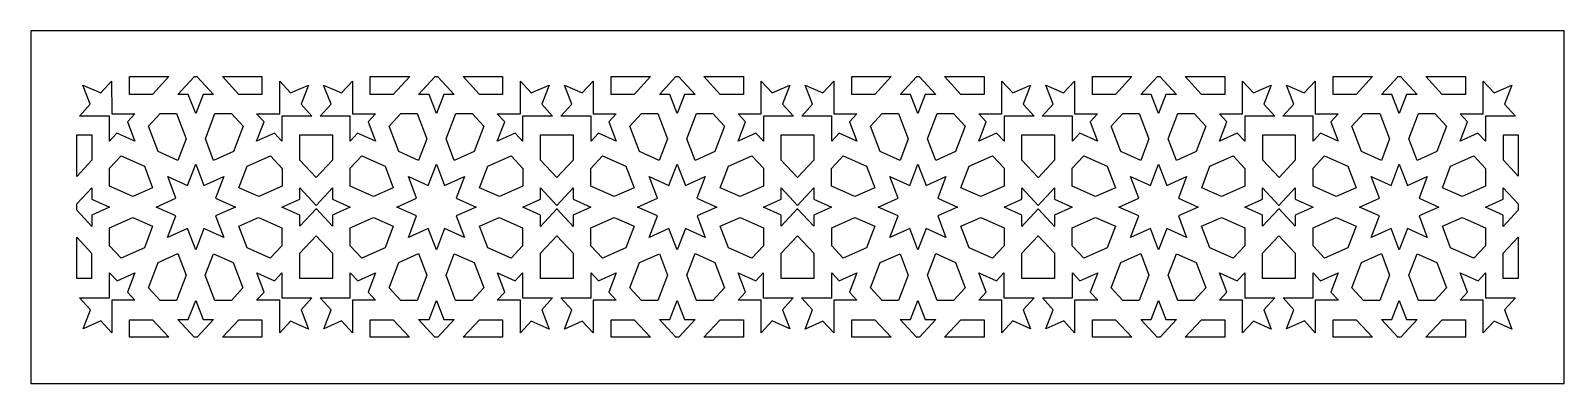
# Model space of a CAD drawing. Extents: x -250 to 250, y -58 to 58.
import ezdxf

# ---------------------------------------------------------------- set-up
doc = ezdxf.new("R2010")
doc.units = 0
doc.header["$MEASUREMENT"] = 0
doc.layers.add('LAYER_1', color=18, linetype='CONTINUOUS')

msp = doc.modelspace()

# ---------------------------------------------------------------- linework, layer by layer
at = {"layer": 'LAYER_1'}
for points in [[(-250, -57.5), (250, -57.5), (250, 57.5), (-250, 57.5)], [(-223.59, 30.4), (-216.07, 30.41), (-218.48, 27.8), (-216.08, 21.51), (-221.88, 24.12), (-224.29, 21.51), (-224.29, 29.65), (-234.11, 29.64), (-230.55, 33.49), (-232.95, 39.78), (-227.15, 37.18), (-223.6, 41.02)], [(-210.23, 36.73), (-217.78, 36.73), (-217.78, 42.5), (-204.91, 42.5)], [(-195.7, 42.49), (-190.38, 36.73), (-193.79, 36.73), (-196.2, 30.45), (-198.6, 36.73), (-202.01, 36.73), (-196.69, 42.48), (-196.71, 42.5), (-195.69, 42.5)], [(-174.62, 36.73), (-182.16, 36.73), (-187.49, 42.5), (-174.62, 42.5)], [(-165.26, 37.18), (-159.46, 39.78), (-161.86, 33.5), (-158.31, 29.65), (-168.12, 29.65), (-168.11, 21.5), (-170.52, 24.11), (-176.33, 21.51), (-173.92, 27.79), (-176.33, 30.4), (-168.81, 30.4), (-168.82, 41.03)], [(-145.12, 30.4), (-137.6, 30.41), (-140.01, 27.8), (-137.61, 21.51), (-143.41, 24.12), (-145.83, 21.51), (-145.82, 29.65), (-155.64, 29.64), (-152.08, 33.49), (-154.49, 39.78), (-148.68, 37.18), (-145.13, 41.02)], [(-131.77, 36.73), (-139.31, 36.73), (-139.31, 42.5), (-126.44, 42.5)], [(-117.24, 42.49), (-111.92, 36.73), (-115.33, 36.73), (-117.73, 30.45), (-120.13, 36.73), (-123.54, 36.73), (-118.22, 42.48), (-118.24, 42.5), (-117.22, 42.5)], [(-96.15, 36.73), (-103.69, 36.73), (-109.02, 42.5), (-96.15, 42.5)], [(-86.79, 37.18), (-80.99, 39.78), (-83.39, 33.5), (-79.84, 29.65), (-89.65, 29.65), (-89.64, 21.5), (-92.05, 24.11), (-97.86, 21.51), (-95.45, 27.79), (-97.86, 30.4), (-90.35, 30.4), (-90.35, 41.03)], [(-66.61, 30.4), (-59.09, 30.4), (-61.5, 27.79), (-59.1, 21.51), (-64.9, 24.11), (-67.31, 21.5), (-67.3, 29.65), (-77.11, 29.65), (-73.56, 33.5), (-75.96, 39.78), (-70.16, 37.18), (-66.6, 41.03)], [(-53.26, 36.73), (-60.8, 36.73), (-60.8, 42.5), (-47.93, 42.5)], [(-38.73, 42.48), (-33.41, 36.73), (-36.82, 36.73), (-39.22, 30.45), (-41.63, 36.73), (-45.04, 36.73), (-39.72, 42.49), (-39.73, 42.5), (-38.71, 42.5)], [(-17.64, 36.73), (-25.19, 36.73), (-30.51, 42.5), (-17.64, 42.5)], [(-8.27, 37.18), (-2.47, 39.78), (-4.87, 33.49), (-1.31, 29.64), (-11.13, 29.65), (-11.13, 21.51), (-13.54, 24.12), (-19.34, 21.51), (-16.94, 27.8), (-19.35, 30.41), (-11.83, 30.4), (-11.82, 41.02)], [(11.86, 30.4), (19.38, 30.4), (16.97, 27.79), (19.37, 21.51), (13.57, 24.11), (11.16, 21.5), (11.16, 29.65), (1.36, 29.65), (4.91, 33.5), (2.5, 39.78), (8.31, 37.18), (11.87, 41.03)], [(25.21, 36.73), (17.66, 36.73), (17.66, 42.5), (30.54, 42.5)], [(39.74, 42.48), (45.06, 36.73), (41.65, 36.73), (39.24, 30.45), (36.84, 36.73), (33.43, 36.73), (38.75, 42.49), (38.74, 42.5), (39.75, 42.5)], [(60.83, 36.73), (53.28, 36.73), (47.95, 42.5), (60.83, 42.5)], [(70.2, 37.18), (76, 39.78), (73.6, 33.49), (77.15, 29.64), (67.33, 29.65), (67.34, 21.51), (64.93, 24.12), (59.12, 21.51), (61.53, 27.8), (59.12, 30.41), (66.64, 30.4), (66.65, 41.02)], [(90.32, 30.4), (97.83, 30.41), (95.42, 27.8), (97.83, 21.51), (92.02, 24.12), (89.61, 21.51), (89.62, 29.65), (79.8, 29.64), (83.36, 33.49), (80.95, 39.78), (86.76, 37.18), (90.31, 41.02)], [(103.67, 36.73), (96.13, 36.73), (96.13, 42.5), (109, 42.5)], [(118.2, 42.49), (123.52, 36.73), (120.11, 36.73), (117.71, 30.45), (115.3, 36.73), (111.9, 36.73), (117.21, 42.48), (117.2, 42.5), (118.21, 42.5)], [(139.29, 36.73), (131.74, 36.73), (126.42, 42.5), (139.29, 42.5)], [(148.65, 37.18), (154.45, 39.78), (152.05, 33.5), (155.59, 29.65), (145.79, 29.65), (145.8, 21.5), (143.39, 24.11), (137.58, 21.51), (139.99, 27.79), (137.57, 30.4), (145.09, 30.4), (145.09, 41.03)], [(168.78, 30.4), (176.3, 30.41), (173.89, 27.8), (176.3, 21.51), (170.49, 24.12), (168.08, 21.51), (168.09, 29.65), (158.27, 29.64), (161.82, 33.49), (159.42, 39.78), (165.23, 37.18), (168.77, 41.02)], [(182.14, 36.73), (174.59, 36.73), (174.59, 42.5), (187.47, 42.5)], [(196.67, 42.49), (201.99, 36.73), (198.58, 36.73), (196.18, 30.45), (193.77, 36.73), (190.36, 36.73), (195.68, 42.48), (195.67, 42.5), (196.68, 42.5)], [(217.76, 36.73), (210.21, 36.73), (204.88, 42.5), (217.76, 42.5)], [(227.11, 37.18), (232.92, 39.78), (230.51, 33.5), (234.06, 29.65), (224.26, 29.65), (224.26, 21.5), (221.85, 24.11), (216.05, 21.51), (218.45, 27.79), (216.04, 30.4), (223.56, 30.4), (223.55, 41.03)], [(-199.34, 22.22), (-202.02, 15.21), (-208.48, 18.11), (-211.63, 26.33), (-207.83, 30.45), (-202.49, 30.45)], [(-180.77, 26.33), (-183.92, 18.11), (-190.37, 15.21), (-193.05, 22.22), (-189.91, 30.44), (-184.57, 30.44)], [(-120.88, 22.22), (-123.56, 15.21), (-130.01, 18.11), (-133.16, 26.33), (-129.36, 30.45), (-124.02, 30.45)], [(-102.3, 26.33), (-105.45, 18.11), (-111.9, 15.21), (-114.58, 22.22), (-111.44, 30.44), (-106.1, 30.44)], [(-42.37, 22.22), (-45.05, 15.21), (-51.5, 18.11), (-54.65, 26.33), (-50.85, 30.44), (-45.51, 30.44)], [(-23.79, 26.33), (-26.94, 18.11), (-33.4, 15.21), (-36.08, 22.22), (-32.93, 30.45), (-27.59, 30.45)], [(36.1, 22.22), (33.42, 15.21), (26.96, 18.11), (23.82, 26.33), (27.62, 30.44), (32.95, 30.44)], [(54.67, 26.33), (51.53, 18.11), (45.07, 15.21), (42.39, 22.22), (45.54, 30.45), (50.87, 30.45)], [(114.56, 22.22), (111.88, 15.21), (105.43, 18.11), (102.28, 26.33), (106.08, 30.45), (111.42, 30.45)], [(133.14, 26.33), (129.99, 18.11), (123.54, 15.21), (120.85, 22.22), (124, 30.44), (129.34, 30.44)], [(193.03, 22.22), (190.35, 15.21), (183.89, 18.11), (180.75, 26.33), (184.55, 30.45), (189.88, 30.45)], [(211.6, 26.33), (208.46, 18.11), (202, 15.21), (199.32, 22.22), (202.47, 30.44), (207.8, 30.44)], [(-230.08, 15.31), (-235, 9.99), (-235, 23.48), (-230.08, 23.48)], [(-151.61, 15.32), (-156.92, 9.57), (-162.24, 15.32), (-162.24, 23.49), (-151.61, 23.49)], [(-73.19, 23.48), (-73.19, 15.31), (-78.48, 9.61), (-83.77, 15.31), (-83.77, 23.48), (-78.48, 23.48)], [(5.29, 15.32), (-0.04, 9.57), (-5.34, 15.32), (-5.34, 23.49), (5.29, 23.49)], [(83.82, 15.31), (78.52, 9.57), (78.48, 9.61), (78.44, 9.57), (73.13, 15.31), (73.13, 23.48), (83.82, 23.48)], [(162.29, 15.32), (156.99, 9.57), (151.67, 15.32), (151.67, 23.49), (162.29, 23.49)], [(235, 10.06), (230.14, 15.31), (230.14, 23.48), (235, 23.48)], [(-212.94, 13.3), (-210.26, 6.3), (-216.71, 3.4), (-224.31, 6.81), (-224.3, 12.63), (-220.53, 16.71)], [(-168.05, 12.57), (-168.05, 6.8), (-175.65, 3.39), (-182.12, 6.29), (-179.44, 13.28), (-171.85, 16.69)], [(-134.47, 13.3), (-131.79, 6.3), (-138.24, 3.4), (-145.84, 6.81), (-145.84, 12.63), (-142.07, 16.71)], [(-89.58, 12.57), (-89.58, 6.8), (-97.18, 3.39), (-103.65, 6.29), (-100.98, 13.28), (-93.38, 16.69)], [(-55.98, 13.28), (-53.3, 6.29), (-59.77, 3.39), (-67.37, 6.8), (-67.37, 12.57), (-63.57, 16.69)], [(-11.12, 12.63), (-11.11, 6.81), (-18.71, 3.4), (-25.16, 6.3), (-22.48, 13.3), (-14.89, 16.71)], [(22.49, 13.28), (25.17, 6.29), (18.69, 3.39), (11.1, 6.8), (11.1, 12.57), (14.9, 16.69)], [(67.35, 12.63), (67.35, 6.81), (59.76, 3.4), (53.3, 6.3), (55.98, 13.3), (63.58, 16.71)], [(100.97, 13.3), (103.65, 6.3), (97.19, 3.4), (89.6, 6.81), (89.6, 12.63), (93.37, 16.71)], [(145.86, 12.57), (145.86, 6.8), (138.26, 3.39), (131.79, 6.29), (134.46, 13.28), (142.06, 16.69)], [(179.44, 13.3), (182.12, 6.3), (175.66, 3.4), (168.07, 6.81), (168.07, 12.63), (171.84, 16.71)], [(224.32, 12.57), (224.32, 6.8), (216.73, 3.39), (210.25, 6.29), (212.93, 13.28), (220.52, 16.69)], [(-193.52, 7), (-187.06, 9.9), (-189.73, 2.9), (-183.27, 0), (-189.73, -2.9), (-187.06, -9.9), (-193.52, -7), (-196.2, -14), (-198.87, -7), (-205.34, -9.9), (-202.66, -2.9), (-209.12, 0), (-202.65, 2.9), (-205.33, 9.9), (-198.87, 7), (-196.2, 14)], [(-115.05, 7), (-108.59, 9.9), (-111.26, 2.9), (-104.8, 0), (-111.26, -2.9), (-108.59, -9.9), (-115.05, -7), (-117.73, -14), (-120.4, -7), (-126.87, -9.9), (-124.19, -2.9), (-130.66, 0), (-124.19, 2.9), (-126.86, 9.9), (-120.4, 7), (-117.73, 14)], [(-36.55, 7), (-30.09, 9.9), (-32.77, 2.9), (-26.3, 0), (-32.76, -2.9), (-30.08, -9.9), (-36.55, -7), (-39.22, -14), (-41.9, -7), (-48.36, -9.9), (-45.69, -2.9), (-52.15, 0), (-45.69, 2.9), (-48.36, 9.9), (-41.9, 7), (-39.22, 14)], [(41.92, 7), (48.38, 9.9), (45.7, 2.9), (52.17, 0), (45.71, -2.9), (48.38, -9.9), (41.92, -7), (39.24, -14), (36.57, -7), (30.1, -9.9), (32.78, -2.9), (26.31, 0), (32.78, 2.9), (30.1, 9.9), (36.57, 7), (39.24, 14)], [(120.39, 7), (126.85, 9.9), (124.17, 2.9), (130.64, 0), (124.17, -2.9), (126.85, -9.9), (120.39, -7), (117.71, -14), (115.04, -7), (108.57, -9.9), (111.25, -2.9), (104.78, 0), (111.25, 2.9), (108.58, 9.9), (115.04, 7), (117.71, 14)], [(198.85, 7), (205.32, 9.9), (202.64, 2.9), (209.11, 0), (202.64, -2.9), (205.32, -9.9), (198.85, -7), (196.18, -14), (193.5, -7), (187.04, -9.9), (189.71, -2.9), (183.25, 0), (189.72, 2.9), (187.04, 9.9), (193.5, 7), (196.18, 14)], [(-230.11, 2.59), (-224.31, -0.01), (-230.11, -2.62), (-230.11, -6.31), (-235, -1.01), (-235, 0.98), (-230.11, 6.28)], [(-151.64, 2.6), (-145.84, -0.01), (-151.64, -2.61), (-151.64, -6.3), (-156.95, -0.54), (-156.96, -0.55), (-162.27, -6.3), (-162.27, -2.61), (-168.07, -0.01), (-162.27, 2.59), (-162.27, 6.28), (-156.96, 0.52), (-156.95, 0.53), (-156.95, 0.53), (-151.64, 6.29)], [(-73.15, 2.59), (-67.35, -0.01), (-73.15, -2.62), (-73.15, -6.31), (-78.47, -0.55), (-78.48, -0.54), (-78.49, -0.55), (-83.8, -6.31), (-83.8, -2.62), (-89.6, -0.01), (-83.8, 2.59), (-83.8, 6.28), (-78.49, 0.52), (-78.48, 0.53), (-78.48, 0.53), (-78.47, 0.53), (-78.47, 0.52), (-73.15, 6.28)], [(0, 0.53), (0, 0.53), (0, 0.52), (5.32, 6.28), (5.32, 2.59), (11.12, -0.01), (5.32, -2.61), (5.32, -6.3), (0, -0.55), (0, -0.54), (-5.31, -6.3), (-5.31, -2.61), (-11.12, -0.01), (-5.31, 2.6), (-5.31, 6.29)], [(83.79, 2.59), (89.6, -0.01), (83.79, -2.62), (83.79, -6.31), (78.48, -0.55), (78.48, -0.55), (78.47, -0.55), (73.16, -6.31), (73.16, -2.62), (67.35, -0.01), (73.16, 2.59), (73.16, 6.28), (78.47, 0.52), (78.47, 0.52), (78.47, 0.52), (78.48, 0.52), (78.48, 0.52), (78.48, 0.52), (78.48, 0.52), (83.79, 6.28)], [(162.27, 2.6), (168.07, -0.01), (162.27, -2.61), (162.27, -6.3), (156.95, -0.54), (156.95, -0.55), (151.64, -6.3), (151.64, -2.61), (145.83, -0.01), (151.64, 2.59), (151.64, 6.28), (156.95, 0.52), (156.95, 0.53), (156.95, 0.53), (162.27, 6.29)], [(235, 0.98), (235, -1), (230.11, -6.31), (230.11, -2.62), (224.3, -0.01), (230.11, 2.59), (230.11, 6.28)], [(-210.26, -6.3), (-212.94, -13.31), (-220.53, -16.72), (-224.3, -12.63), (-224.31, -6.81), (-216.71, -3.41)], [(-168.09, -6.8), (-168.09, -12.62), (-171.87, -16.71), (-179.46, -13.3), (-182.14, -6.29), (-175.69, -3.39)], [(-131.79, -6.3), (-134.47, -13.31), (-142.07, -16.72), (-145.84, -12.63), (-145.84, -6.81), (-138.24, -3.41)], [(-89.63, -6.8), (-89.63, -12.62), (-93.4, -16.71), (-101, -13.3), (-103.68, -6.29), (-97.22, -3.39)], [(-53.28, -6.29), (-55.96, -13.3), (-63.55, -16.71), (-67.33, -12.62), (-67.33, -6.8), (-59.73, -3.39)], [(-11.11, -6.81), (-11.12, -12.63), (-14.89, -16.72), (-22.48, -13.31), (-25.16, -6.3), (-18.71, -3.41)], [(25.19, -6.29), (22.51, -13.3), (14.91, -16.71), (11.14, -12.62), (11.14, -6.8), (18.74, -3.39)], [(67.35, -6.81), (67.35, -12.63), (63.58, -16.72), (55.98, -13.31), (53.3, -6.3), (59.76, -3.41)], [(103.65, -6.3), (100.97, -13.31), (93.37, -16.72), (89.6, -12.63), (89.6, -6.81), (97.19, -3.41)], [(145.81, -6.8), (145.81, -12.62), (142.04, -16.71), (134.44, -13.3), (131.76, -6.29), (138.22, -3.39)], [(182.12, -6.3), (179.44, -13.31), (171.84, -16.72), (168.07, -12.63), (168.07, -6.81), (175.66, -3.41)], [(224.28, -6.8), (224.28, -12.62), (220.51, -16.71), (212.91, -13.3), (210.23, -6.29), (216.68, -3.39)], [(-230.12, -15.1), (-230.12, -23.27), (-235, -23.27), (-235, -9.82)], [(-151.64, -15.1), (-151.64, -23.27), (-162.27, -23.27), (-162.27, -15.1), (-156.95, -9.36)], [(-73.16, -15.1), (-73.16, -23.27), (-83.8, -23.27), (-83.8, -15.1), (-78.48, -9.36)], [(5.31, -15.1), (5.31, -23.27), (-5.31, -23.27), (-5.31, -15.1), (-0.01, -9.36)], [(83.79, -15.1), (83.79, -23.27), (73.16, -23.27), (73.16, -15.1), (78.47, -9.36), (78.48, -9.37), (78.49, -9.36)], [(162.26, -15.1), (162.26, -23.27), (151.64, -23.27), (151.64, -15.1), (156.96, -9.36)], [(235, -23.27), (230.11, -23.27), (230.11, -15.1), (235, -9.82)], [(-199.32, -22.22), (-202.47, -30.44), (-207.81, -30.44), (-211.61, -26.33), (-208.46, -18.1), (-202.01, -15.21)], [(-183.93, -18.12), (-180.78, -26.35), (-184.58, -30.46), (-189.92, -30.46), (-193.06, -22.23), (-190.38, -15.23)], [(-120.86, -22.22), (-124, -30.44), (-129.34, -30.44), (-133.14, -26.33), (-129.99, -18.1), (-123.54, -15.21)], [(-105.46, -18.12), (-102.31, -26.35), (-106.11, -30.46), (-111.45, -30.46), (-114.59, -22.23), (-111.91, -15.23)], [(-42.36, -22.23), (-45.51, -30.46), (-50.84, -30.46), (-54.64, -26.35), (-51.49, -18.12), (-45.04, -15.23)], [(-26.96, -18.1), (-23.81, -26.33), (-27.61, -30.44), (-32.95, -30.44), (-36.1, -22.22), (-33.41, -15.21)], [(36.11, -22.23), (32.96, -30.46), (27.63, -30.46), (23.83, -26.35), (26.97, -18.12), (33.43, -15.23)], [(51.51, -18.1), (54.65, -26.33), (50.85, -30.44), (45.52, -30.44), (42.37, -22.22), (45.05, -15.21)], [(114.58, -22.22), (111.43, -30.44), (106.1, -30.44), (102.3, -26.33), (105.44, -18.1), (111.9, -15.21)], [(129.98, -18.12), (133.13, -26.35), (129.33, -30.46), (123.99, -30.46), (120.84, -22.23), (123.53, -15.23)], [(193.05, -22.22), (189.9, -30.44), (184.57, -30.44), (180.77, -26.33), (183.91, -18.1), (190.37, -15.21)], [(208.45, -18.12), (211.59, -26.35), (207.79, -30.46), (202.46, -30.46), (199.31, -22.23), (201.99, -15.23)], [(-221.85, -24.1), (-216.05, -21.49), (-218.45, -27.78), (-216.04, -30.39), (-223.56, -30.38), (-223.55, -41.02), (-227.11, -37.16), (-232.92, -39.77), (-230.51, -33.48), (-234.06, -29.64), (-224.26, -29.63), (-224.26, -21.49)], [(-168.11, -29.66), (-158.31, -29.67), (-161.86, -33.51), (-159.45, -39.8), (-165.26, -37.19), (-168.82, -41.05), (-168.81, -30.41), (-176.33, -30.42), (-173.92, -27.81), (-176.32, -21.52), (-170.52, -24.13), (-168.11, -21.52)], [(-143.39, -24.1), (-137.58, -21.49), (-139.99, -27.78), (-137.58, -30.39), (-145.09, -30.38), (-145.09, -41.02), (-148.65, -37.16), (-154.45, -39.77), (-152.05, -33.48), (-155.6, -29.64), (-145.79, -29.63), (-145.8, -21.49)], [(-89.64, -29.66), (-79.84, -29.67), (-83.39, -33.51), (-80.98, -39.8), (-86.79, -37.19), (-90.35, -41.05), (-90.34, -30.41), (-97.86, -30.42), (-95.45, -27.81), (-97.85, -21.52), (-92.05, -24.13), (-89.64, -21.52)], [(-64.9, -24.13), (-59.1, -21.52), (-61.5, -27.81), (-59.09, -30.42), (-66.61, -30.41), (-66.6, -41.05), (-70.16, -37.19), (-75.97, -39.8), (-73.56, -33.51), (-77.11, -29.67), (-67.31, -29.66), (-67.31, -21.52)], [(-11.16, -29.63), (-1.36, -29.64), (-4.91, -33.48), (-2.5, -39.77), (-8.31, -37.16), (-11.87, -41.02), (-11.86, -30.38), (-19.38, -30.39), (-16.97, -27.78), (-19.37, -21.49), (-13.57, -24.1), (-11.16, -21.49)], [(13.56, -24.13), (19.37, -21.52), (16.96, -27.81), (19.37, -30.42), (11.86, -30.41), (11.86, -41.05), (8.3, -37.19), (2.5, -39.8), (4.9, -33.51), (1.35, -29.67), (11.16, -29.66), (11.15, -21.52)], [(67.31, -29.63), (77.11, -29.64), (73.56, -33.48), (75.97, -39.77), (70.16, -37.16), (66.6, -41.02), (66.61, -30.38), (59.09, -30.39), (61.5, -27.78), (59.1, -21.49), (64.9, -24.1), (67.31, -21.49)], [(92.05, -24.1), (97.86, -21.49), (95.45, -27.78), (97.86, -30.39), (90.35, -30.38), (90.35, -41.02), (86.79, -37.16), (80.99, -39.77), (83.39, -33.48), (79.84, -29.64), (89.65, -29.63), (89.64, -21.49)], [(145.79, -29.66), (155.6, -29.67), (152.05, -33.51), (154.45, -39.8), (148.65, -37.19), (145.09, -41.05), (145.1, -30.41), (137.58, -30.42), (139.99, -27.81), (137.59, -21.52), (143.39, -24.13), (145.8, -21.52)], [(170.52, -24.1), (176.32, -21.49), (173.92, -27.78), (176.33, -30.39), (168.81, -30.38), (168.82, -41.02), (165.26, -37.16), (159.46, -39.77), (161.86, -33.48), (158.31, -29.64), (168.11, -29.63), (168.11, -21.49)], [(224.26, -29.66), (234.07, -29.67), (230.52, -33.51), (232.92, -39.8), (227.12, -37.19), (223.56, -41.05), (223.56, -30.41), (216.05, -30.42), (218.46, -27.81), (216.05, -21.52), (221.86, -24.13), (224.27, -21.52)], [(-193.79, -36.73), (-190.38, -36.73), (-195.71, -42.48), (-195.69, -42.5), (-196.71, -42.5), (-196.69, -42.48), (-202.01, -36.73), (-198.6, -36.73), (-196.2, -30.44)], [(-115.33, -36.73), (-111.92, -36.73), (-117.24, -42.48), (-117.22, -42.5), (-118.24, -42.5), (-118.22, -42.48), (-123.54, -36.73), (-120.13, -36.73), (-117.73, -30.44)], [(-36.82, -36.73), (-33.41, -36.73), (-38.73, -42.48), (-38.71, -42.5), (-39.73, -42.5), (-39.71, -42.48), (-45.04, -36.73), (-41.63, -36.73), (-39.22, -30.44)], [(41.65, -36.73), (45.06, -36.73), (39.74, -42.48), (39.76, -42.5), (38.74, -42.5), (38.75, -42.48), (33.43, -36.73), (36.84, -36.73), (39.24, -30.44)], [(120.11, -36.73), (123.52, -36.73), (118.2, -42.48), (118.22, -42.5), (117.2, -42.5), (117.21, -42.48), (111.9, -36.73), (115.3, -36.73), (117.71, -30.44)], [(198.58, -36.73), (201.99, -36.73), (196.67, -42.48), (196.68, -42.5), (195.66, -42.5), (195.68, -42.48), (190.36, -36.73), (193.77, -36.73), (196.18, -30.44)], [(-204.92, -42.5), (-217.78, -42.5), (-217.78, -36.74), (-210.23, -36.74)], [(-174.62, -42.5), (-187.48, -42.5), (-182.16, -36.74), (-174.62, -36.74)], [(-126.45, -42.5), (-139.31, -42.5), (-139.31, -36.74), (-131.77, -36.74)], [(-96.15, -42.5), (-109.01, -42.5), (-103.69, -36.74), (-96.15, -36.74)], [(-47.94, -42.5), (-60.8, -42.5), (-60.8, -36.74), (-53.26, -36.74)], [(-17.64, -42.5), (-30.5, -42.5), (-25.19, -36.74), (-17.64, -36.74)], [(30.53, -42.5), (17.66, -42.5), (17.66, -36.74), (25.21, -36.74)], [(60.83, -42.5), (47.96, -42.5), (53.28, -36.74), (60.83, -36.74)], [(108.99, -42.5), (96.13, -42.5), (96.13, -36.74), (103.67, -36.74)], [(139.29, -42.5), (126.43, -42.5), (131.74, -36.74), (139.29, -36.74)], [(187.46, -42.5), (174.59, -42.5), (174.59, -36.74), (182.14, -36.74)], [(217.76, -42.5), (204.89, -42.5), (210.21, -36.74), (217.76, -36.74)]]:
    msp.add_lwpolyline(points, close=True, dxfattribs=at)

doc.saveas('drawing.dxf')
